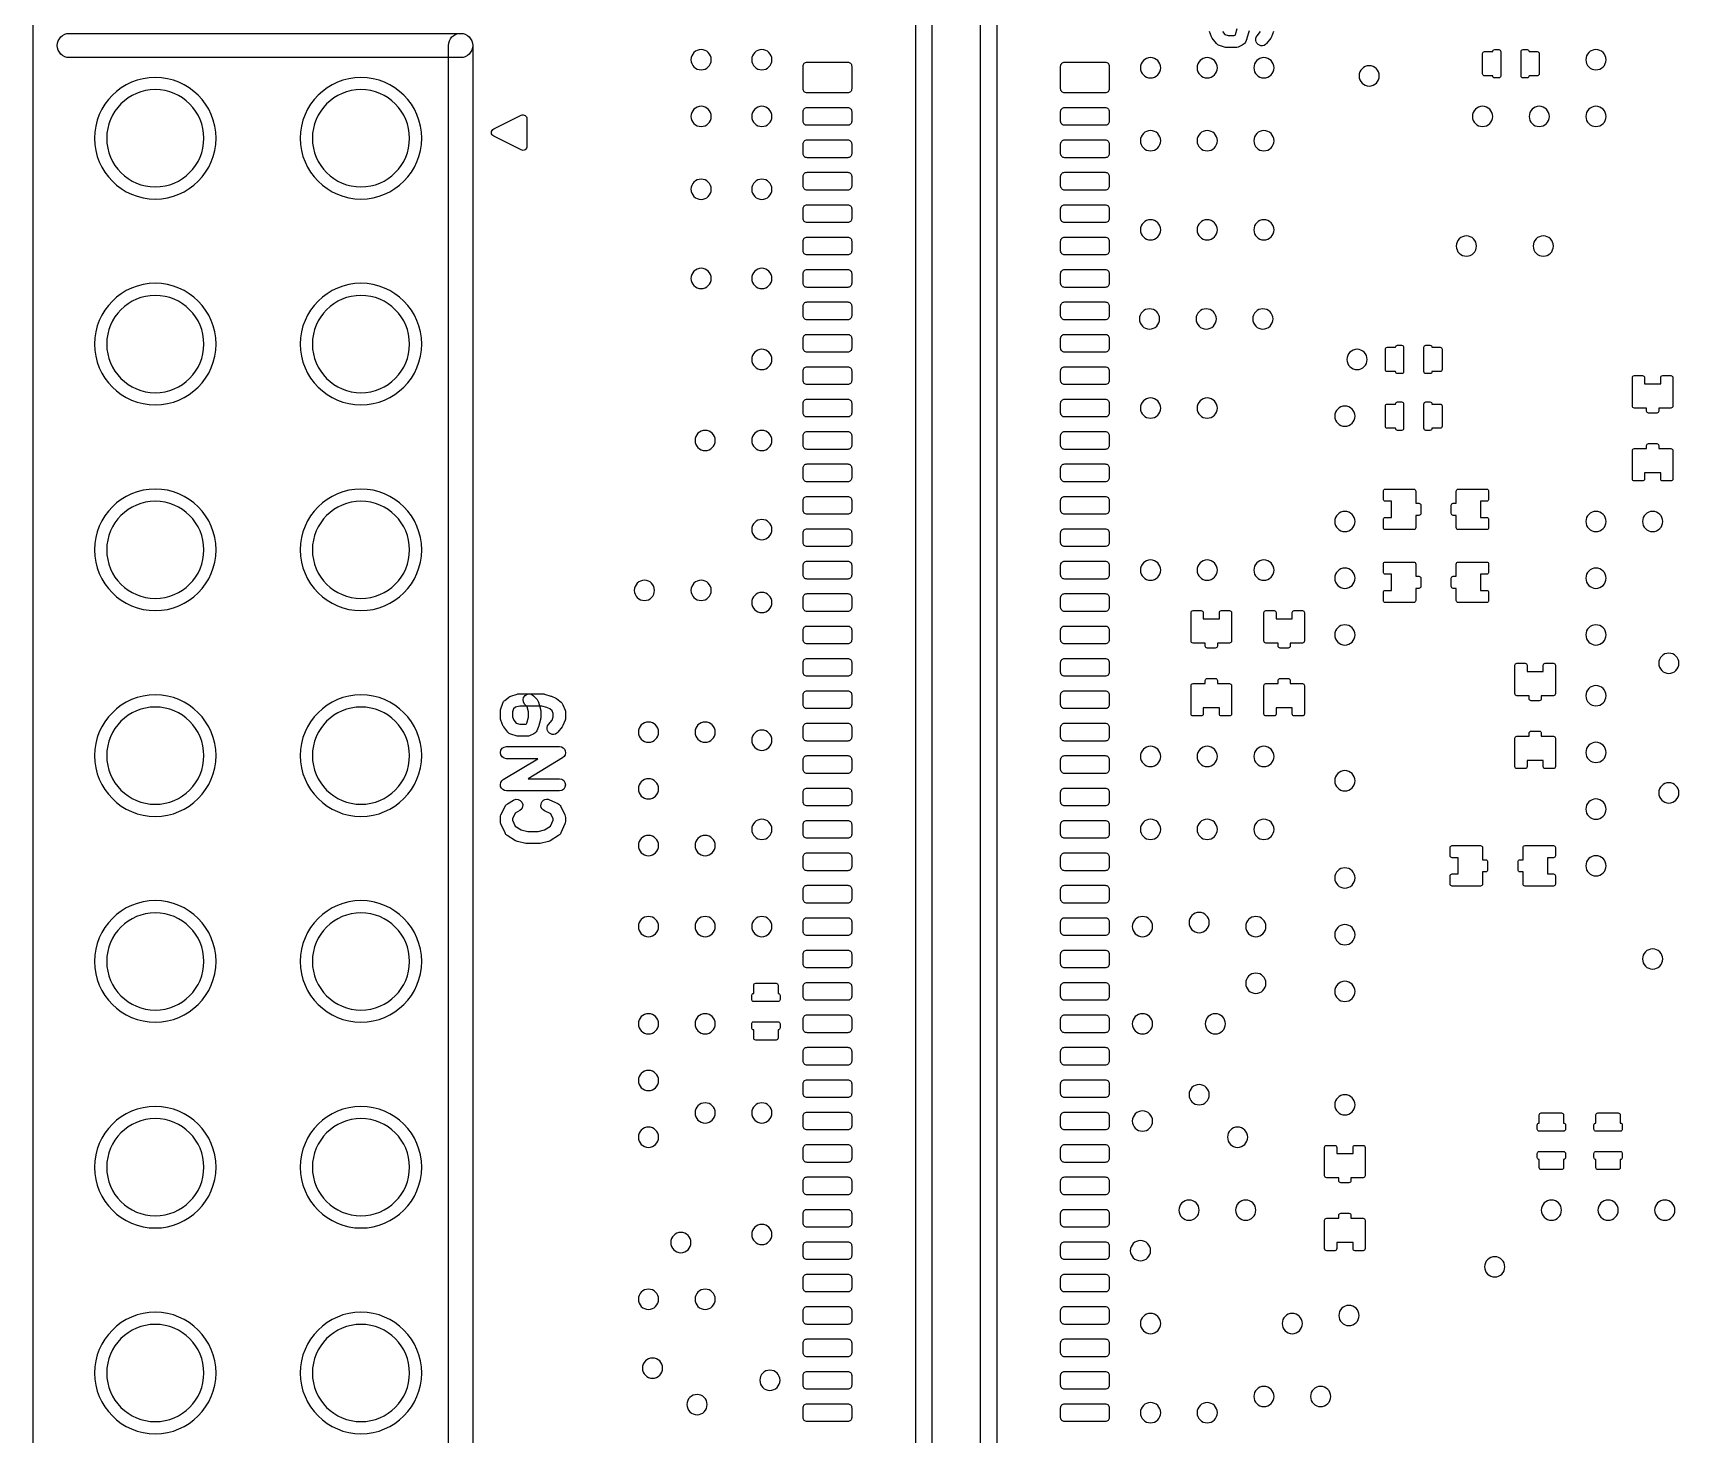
# Model space of a CAD drawing. Extents: x 0 to 45, y 0 to 50.
# Drawn here: x 0 to 20.38, y 14.03 to 31.33 of the extents above; entities that cross this region are included whole.
import ezdxf

# ---------------------------------------------------------------- set-up
doc = ezdxf.new("R2010")
doc.units = 0
for name, color, linetype in [('HOLE_1_6', 7, 'CONTINUOUS'), ('NC_Resist-A', 221, 'CONTINUOUS'), ('NC_Symbol-A', 140, 'CONTINUOUS'), ('OUTLINE', 7, 'CONTINUOUS')]:
    doc.layers.add(name, color=color, linetype=linetype)

msp = doc.modelspace()

# ---------------------------------------------------------------- linework, layer by layer
at = {"layer": 'HOLE_1_6'}
for points in [[(8.375, 31, 1), (8.125, 31, 1), (8.375, 31)], [(9.125, 31, 1), (8.875, 31, 1), (9.125, 31)], [(13.925, 30.9, 1), (13.675, 30.9, 1), (13.925, 30.9)], [(14.625, 30.9, 1), (14.375, 30.9, 1), (14.625, 30.9)], [(15.325, 30.9, 1), (15.075, 30.9, 1), (15.325, 30.9)], [(19.425, 31, 1), (19.175, 31, 1), (19.425, 31)], [(16.625, 30.8, 1), (16.375, 30.8, 1), (16.625, 30.8)], [(2.11, 30.03, 1), (0.91, 30.03, 1), (2.11, 30.03)], [(4.65, 30.03, 1), (3.45, 30.03, 1), (4.65, 30.03)], [(8.375, 30.3, 1), (8.125, 30.3, 1), (8.375, 30.3)], [(9.125, 30.3, 1), (8.875, 30.3, 1), (9.125, 30.3)], [(18.025, 30.3, 1), (17.775, 30.3, 1), (18.025, 30.3)], [(18.725, 30.3, 1), (18.475, 30.3, 1), (18.725, 30.3)], [(19.425, 30.3, 1), (19.175, 30.3, 1), (19.425, 30.3)], [(13.925, 30, 1), (13.675, 30, 1), (13.925, 30)], [(14.625, 30, 1), (14.375, 30, 1), (14.625, 30)], [(15.325, 30, 1), (15.075, 30, 1), (15.325, 30)], [(8.375, 29.4, 1), (8.125, 29.4, 1), (8.375, 29.4)], [(9.125, 29.4, 1), (8.875, 29.4, 1), (9.125, 29.4)], [(13.925, 28.9, 1), (13.675, 28.9, 1), (13.925, 28.9)], [(14.625, 28.9, 1), (14.375, 28.9, 1), (14.625, 28.9)], [(15.325, 28.9, 1), (15.075, 28.9, 1), (15.325, 28.9)], [(17.825, 28.7, 1), (17.575, 28.7, 1), (17.825, 28.7)], [(18.775, 28.7, 1), (18.525, 28.7, 1), (18.775, 28.7)], [(8.375, 28.3, 1), (8.125, 28.3, 1), (8.375, 28.3)], [(9.125, 28.3, 1), (8.875, 28.3, 1), (9.125, 28.3)], [(2.11, 27.49, 1), (0.91, 27.49, 1), (2.11, 27.49)], [(4.65, 27.49, 1), (3.45, 27.49, 1), (4.65, 27.49)], [(13.9125, 27.8, 1), (13.6625, 27.8, 1), (13.9125, 27.8)], [(14.6125, 27.8, 1), (14.3625, 27.8, 1), (14.6125, 27.8)], [(15.3125, 27.8, 1), (15.0625, 27.8, 1), (15.3125, 27.8)], [(9.125, 27.3, 1), (8.875, 27.3, 1), (9.125, 27.3)], [(16.475, 27.3, 1), (16.225, 27.3, 1), (16.475, 27.3)], [(13.925, 26.7, 1), (13.675, 26.7, 1), (13.925, 26.7)], [(14.625, 26.7, 1), (14.375, 26.7, 1), (14.625, 26.7)], [(16.325, 26.6, 1), (16.075, 26.6, 1), (16.325, 26.6)], [(8.425, 26.3, 1), (8.175, 26.3, 1), (8.425, 26.3)], [(9.125, 26.3, 1), (8.875, 26.3, 1), (9.125, 26.3)], [(2.11, 24.95, 1), (0.91, 24.95, 1), (2.11, 24.95)], [(4.65, 24.95, 1), (3.45, 24.95, 1), (4.65, 24.95)], [(9.125, 25.2, 1), (8.875, 25.2, 1), (9.125, 25.2)], [(16.325, 25.3, 1), (16.075, 25.3, 1), (16.325, 25.3)], [(19.425, 25.3, 1), (19.175, 25.3, 1), (19.425, 25.3)], [(20.125, 25.3, 1), (19.875, 25.3, 1), (20.125, 25.3)], [(13.925, 24.7, 1), (13.675, 24.7, 1), (13.925, 24.7)], [(14.625, 24.7, 1), (14.375, 24.7, 1), (14.625, 24.7)], [(15.325, 24.7, 1), (15.075, 24.7, 1), (15.325, 24.7)], [(16.325, 24.6, 1), (16.075, 24.6, 1), (16.325, 24.6)], [(19.425, 24.6, 1), (19.175, 24.6, 1), (19.425, 24.6)], [(7.675, 24.45, 1), (7.425, 24.45, 1), (7.675, 24.45)], [(8.375, 24.45, 1), (8.125, 24.45, 1), (8.375, 24.45)], [(9.125, 24.3, 1), (8.875, 24.3, 1), (9.125, 24.3)], [(16.325, 23.9, 1), (16.075, 23.9, 1), (16.325, 23.9)], [(19.425, 23.9, 1), (19.175, 23.9, 1), (19.425, 23.9)], [(20.325, 23.55, 1), (20.075, 23.55, 1), (20.325, 23.55)], [(19.425, 23.15, 1), (19.175, 23.15, 1), (19.425, 23.15)], [(2.11, 22.41, 1), (0.91, 22.41, 1), (2.11, 22.41)], [(4.65, 22.41, 1), (3.45, 22.41, 1), (4.65, 22.41)], [(7.725, 22.7, 1), (7.475, 22.7, 1), (7.725, 22.7)], [(8.425, 22.7, 1), (8.175, 22.7, 1), (8.425, 22.7)], [(9.125, 22.6, 1), (8.875, 22.6, 1), (9.125, 22.6)], [(13.925, 22.4, 1), (13.675, 22.4, 1), (13.925, 22.4)], [(14.625, 22.4, 1), (14.375, 22.4, 1), (14.625, 22.4)], [(15.325, 22.4, 1), (15.075, 22.4, 1), (15.325, 22.4)], [(19.425, 22.45, 1), (19.175, 22.45, 1), (19.425, 22.45)], [(16.325, 22.1, 1), (16.075, 22.1, 1), (16.325, 22.1)], [(7.725, 22, 1), (7.475, 22, 1), (7.725, 22)], [(20.325, 21.95, 1), (20.075, 21.95, 1), (20.325, 21.95)], [(19.425, 21.75, 1), (19.175, 21.75, 1), (19.425, 21.75)], [(9.125, 21.5, 1), (8.875, 21.5, 1), (9.125, 21.5)], [(13.925, 21.5, 1), (13.675, 21.5, 1), (13.925, 21.5)], [(14.625, 21.5, 1), (14.375, 21.5, 1), (14.625, 21.5)], [(15.325, 21.5, 1), (15.075, 21.5, 1), (15.325, 21.5)], [(7.725, 21.3, 1), (7.475, 21.3, 1), (7.725, 21.3)], [(8.425, 21.3, 1), (8.175, 21.3, 1), (8.425, 21.3)], [(16.325, 20.9, 1), (16.075, 20.9, 1), (16.325, 20.9)], [(19.425, 21.05, 1), (19.175, 21.05, 1), (19.425, 21.05)], [(2.11, 19.87, 1), (0.91, 19.87, 1), (2.11, 19.87)], [(4.65, 19.87, 1), (3.45, 19.87, 1), (4.65, 19.87)], [(7.725, 20.3, 1), (7.475, 20.3, 1), (7.725, 20.3)], [(8.425, 20.3, 1), (8.175, 20.3, 1), (8.425, 20.3)], [(9.125, 20.3, 1), (8.875, 20.3, 1), (9.125, 20.3)], [(13.825, 20.3, 1), (13.575, 20.3, 1), (13.825, 20.3)], [(14.525, 20.35, 1), (14.275, 20.35, 1), (14.525, 20.35)], [(15.225, 20.3, 1), (14.975, 20.3, 1), (15.225, 20.3)], [(16.325, 20.2, 1), (16.075, 20.2, 1), (16.325, 20.2)], [(20.125, 19.9, 1), (19.875, 19.9, 1), (20.125, 19.9)], [(15.225, 19.6, 1), (14.975, 19.6, 1), (15.225, 19.6)], [(16.325, 19.5, 1), (16.075, 19.5, 1), (16.325, 19.5)], [(7.725, 19.1, 1), (7.475, 19.1, 1), (7.725, 19.1)], [(8.425, 19.1, 1), (8.175, 19.1, 1), (8.425, 19.1)], [(13.825, 19.1, 1), (13.575, 19.1, 1), (13.825, 19.1)], [(14.725, 19.1, 1), (14.475, 19.1, 1), (14.725, 19.1)], [(7.725, 18.4, 1), (7.475, 18.4, 1), (7.725, 18.4)], [(14.525, 18.225, 1), (14.275, 18.225, 1), (14.525, 18.225)], [(16.325, 18.1, 1), (16.075, 18.1, 1), (16.325, 18.1)], [(8.425, 18, 1), (8.175, 18, 1), (8.425, 18)], [(9.125, 18, 1), (8.875, 18, 1), (9.125, 18)], [(13.825, 17.9, 1), (13.575, 17.9, 1), (13.825, 17.9)], [(2.11, 17.33, 1), (0.91, 17.33, 1), (2.11, 17.33)], [(4.65, 17.33, 1), (3.45, 17.33, 1), (4.65, 17.33)], [(7.725, 17.7, 1), (7.475, 17.7, 1), (7.725, 17.7)], [(15, 17.7, 1), (14.75, 17.7, 1), (15, 17.7)], [(14.4, 16.8, 1), (14.15, 16.8, 1), (14.4, 16.8)], [(15.1, 16.8, 1), (14.85, 16.8, 1), (15.1, 16.8)], [(18.875, 16.8, 1), (18.625, 16.8, 1), (18.875, 16.8)], [(19.575, 16.8, 1), (19.325, 16.8, 1), (19.575, 16.8)], [(20.275, 16.8, 1), (20.025, 16.8, 1), (20.275, 16.8)], [(8.125, 16.4, 1), (7.875, 16.4, 1), (8.125, 16.4)], [(9.125, 16.5, 1), (8.875, 16.5, 1), (9.125, 16.5)], [(13.8, 16.3, 1), (13.55, 16.3, 1), (13.8, 16.3)], [(18.175, 16.1, 1), (17.925, 16.1, 1), (18.175, 16.1)], [(7.725, 15.7, 1), (7.475, 15.7, 1), (7.725, 15.7)], [(8.425, 15.7, 1), (8.175, 15.7, 1), (8.425, 15.7)], [(13.925, 15.4, 1), (13.675, 15.4, 1), (13.925, 15.4)], [(15.675, 15.4, 1), (15.425, 15.4, 1), (15.675, 15.4)], [(16.375, 15.5, 1), (16.125, 15.5, 1), (16.375, 15.5)], [(2.11, 14.79, 1), (0.91, 14.79, 1), (2.11, 14.79)], [(4.65, 14.79, 1), (3.45, 14.79, 1), (4.65, 14.79)], [(7.775, 14.85, 1), (7.525, 14.85, 1), (7.775, 14.85)], [(9.225, 14.7, 1), (8.975, 14.7, 1), (9.225, 14.7)], [(8.325, 14.4, 1), (8.075, 14.4, 1), (8.325, 14.4)], [(15.325, 14.5, 1), (15.075, 14.5, 1), (15.325, 14.5)], [(16.025, 14.5, 1), (15.775, 14.5, 1), (16.025, 14.5)], [(13.925, 14.3, 1), (13.675, 14.3, 1), (13.925, 14.3)], [(14.625, 14.3, 1), (14.375, 14.3, 1), (14.625, 14.3)]]:
    msp.add_lwpolyline(points, format="xyb", close=True, dxfattribs=at)
at = {"layer": 'NC_Resist-A'}
for points in [[(18.125, 30.8, -0.414214), (18.1, 30.775), (18.05, 30.775, -0.414214), (18.025, 30.8), (18.025, 30.8), (17.925, 30.8, -0.414214), (17.9, 30.825), (17.9, 31.075, -0.414214), (17.925, 31.1), (18.025, 31.1), (18.025, 31.1, -0.414214), (18.05, 31.125), (18.1, 31.125, -0.414214), (18.125, 31.1)], [(18.375, 31.1, -0.414214), (18.4, 31.125), (18.45, 31.125, -0.414214), (18.475, 31.1), (18.475, 31.1), (18.575, 31.1, -0.414214), (18.6, 31.075), (18.6, 30.825, -0.414214), (18.575, 30.8), (18.475, 30.8), (18.475, 30.8, -0.414214), (18.45, 30.775), (18.4, 30.775, -0.414214), (18.375, 30.8)], [(2.26, 30.03, 1), (0.76, 30.03, 1), (2.26, 30.03)], [(4.8, 30.03, 1), (3.3, 30.03, 1), (4.8, 30.03)], [(10.06, 30.97, -0.414214), (10.11, 30.92), (10.11, 30.64, -0.414214), (10.06, 30.59), (9.56, 30.59, -0.414214), (9.51, 30.64), (9.51, 30.92, -0.414214), (9.56, 30.97)], [(12.74, 30.59, -0.414214), (12.69, 30.64), (12.69, 30.92, -0.414214), (12.74, 30.97), (13.24, 30.97, -0.414214), (13.29, 30.92), (13.29, 30.64, -0.414214), (13.24, 30.59)], [(10.06, 30.41, -0.414214), (10.11, 30.36), (10.11, 30.24, -0.414214), (10.06, 30.19), (9.56, 30.19, -0.414214), (9.51, 30.24), (9.51, 30.36, -0.414214), (9.56, 30.41)], [(12.74, 30.19, -0.414214), (12.69, 30.24), (12.69, 30.36, -0.414214), (12.74, 30.41), (13.24, 30.41, -0.414214), (13.29, 30.36), (13.29, 30.24, -0.414214), (13.24, 30.19)], [(10.06, 30.01, -0.414214), (10.11, 29.96), (10.11, 29.84, -0.414214), (10.06, 29.79), (9.56, 29.79, -0.414214), (9.51, 29.84), (9.51, 29.96, -0.414214), (9.56, 30.01)], [(12.74, 29.79, -0.414214), (12.69, 29.84), (12.69, 29.96, -0.414214), (12.74, 30.01), (13.24, 30.01, -0.414214), (13.29, 29.96), (13.29, 29.84, -0.414214), (13.24, 29.79)], [(10.06, 29.61, -0.414214), (10.11, 29.56), (10.11, 29.44, -0.414214), (10.06, 29.39), (9.56, 29.39, -0.414214), (9.51, 29.44), (9.51, 29.56, -0.414214), (9.56, 29.61)], [(12.74, 29.39, -0.414214), (12.69, 29.44), (12.69, 29.56, -0.414214), (12.74, 29.61), (13.24, 29.61, -0.414214), (13.29, 29.56), (13.29, 29.44, -0.414214), (13.24, 29.39)], [(10.06, 29.21, -0.414214), (10.11, 29.16), (10.11, 29.04, -0.414214), (10.06, 28.99), (9.56, 28.99, -0.414214), (9.51, 29.04), (9.51, 29.16, -0.414214), (9.56, 29.21)], [(12.74, 28.99, -0.414214), (12.69, 29.04), (12.69, 29.16, -0.414214), (12.74, 29.21), (13.24, 29.21, -0.414214), (13.29, 29.16), (13.29, 29.04, -0.414214), (13.24, 28.99)], [(10.06, 28.81, -0.414214), (10.11, 28.76), (10.11, 28.64, -0.414214), (10.06, 28.59), (9.56, 28.59, -0.414214), (9.51, 28.64), (9.51, 28.76, -0.414214), (9.56, 28.81)], [(12.74, 28.59, -0.414214), (12.69, 28.64), (12.69, 28.76, -0.414214), (12.74, 28.81), (13.24, 28.81, -0.414214), (13.29, 28.76), (13.29, 28.64, -0.414214), (13.24, 28.59)], [(10.06, 28.41, -0.414214), (10.11, 28.36), (10.11, 28.24, -0.414214), (10.06, 28.19), (9.56, 28.19, -0.414214), (9.51, 28.24), (9.51, 28.36, -0.414214), (9.56, 28.41)], [(12.74, 28.19, -0.414214), (12.69, 28.24), (12.69, 28.36, -0.414214), (12.74, 28.41), (13.24, 28.41, -0.414214), (13.29, 28.36), (13.29, 28.24, -0.414214), (13.24, 28.19)], [(2.26, 27.49, 1), (0.76, 27.49, 1), (2.26, 27.49)], [(4.8, 27.49, 1), (3.3, 27.49, 1), (4.8, 27.49)], [(10.06, 28.01, -0.414214), (10.11, 27.96), (10.11, 27.84, -0.414214), (10.06, 27.79), (9.56, 27.79, -0.414214), (9.51, 27.84), (9.51, 27.96, -0.414214), (9.56, 28.01)], [(12.74, 27.79, -0.414214), (12.69, 27.84), (12.69, 27.96, -0.414214), (12.74, 28.01), (13.24, 28.01, -0.414214), (13.29, 27.96), (13.29, 27.84, -0.414214), (13.24, 27.79)], [(10.06, 27.61, -0.414214), (10.11, 27.56), (10.11, 27.44, -0.414214), (10.06, 27.39), (9.56, 27.39, -0.414214), (9.51, 27.44), (9.51, 27.56, -0.414214), (9.56, 27.61)], [(12.74, 27.39, -0.414214), (12.69, 27.44), (12.69, 27.56, -0.414214), (12.74, 27.61), (13.24, 27.61, -0.414214), (13.29, 27.56), (13.29, 27.44, -0.414214), (13.24, 27.39)], [(16.925, 27.15, -0.414214), (16.9, 27.125), (16.85, 27.125, -0.414214), (16.825, 27.15), (16.825, 27.15), (16.725, 27.15, -0.414214), (16.7, 27.175), (16.7, 27.425, -0.414214), (16.725, 27.45), (16.825, 27.45), (16.825, 27.45, -0.414214), (16.85, 27.475), (16.9, 27.475, -0.414214), (16.925, 27.45)], [(17.175, 27.45, -0.414214), (17.2, 27.475), (17.25, 27.475, -0.414214), (17.275, 27.45), (17.275, 27.45), (17.375, 27.45, -0.414214), (17.4, 27.425), (17.4, 27.175, -0.414214), (17.375, 27.15), (17.275, 27.15), (17.275, 27.15, -0.414214), (17.25, 27.125), (17.2, 27.125, -0.414214), (17.175, 27.15)], [(10.06, 27.21, -0.414214), (10.11, 27.16), (10.11, 27.04, -0.414214), (10.06, 26.99), (9.56, 26.99, -0.414214), (9.51, 27.04), (9.51, 27.16, -0.414214), (9.56, 27.21)], [(12.74, 26.99, -0.414214), (12.69, 27.04), (12.69, 27.16, -0.414214), (12.74, 27.21), (13.24, 27.21, -0.414214), (13.29, 27.16), (13.29, 27.04, -0.414214), (13.24, 26.99)], [(19.875, 27.1, -0.414214), (19.9, 27.075), (19.9, 27), (20.1, 27), (20.1, 27.075, -0.414214), (20.125, 27.1), (20.225, 27.1, -0.414214), (20.25, 27.075), (20.25, 26.725, -0.414214), (20.225, 26.7), (20.075, 26.7), (20.075, 26.6625, -0.414214), (20.05, 26.6375), (19.95, 26.6375, -0.414214), (19.925, 26.6625), (19.925, 26.7), (19.775, 26.7, -0.414214), (19.75, 26.725), (19.75, 27.075, -0.414214), (19.775, 27.1)], [(10.06, 26.81, -0.414214), (10.11, 26.76), (10.11, 26.64, -0.414214), (10.06, 26.59), (9.56, 26.59, -0.414214), (9.51, 26.64), (9.51, 26.76, -0.414214), (9.56, 26.81)], [(12.74, 26.59, -0.414214), (12.69, 26.64), (12.69, 26.76, -0.414214), (12.74, 26.81), (13.24, 26.81, -0.414214), (13.29, 26.76), (13.29, 26.64, -0.414214), (13.24, 26.59)], [(16.925, 26.45, -0.414214), (16.9, 26.425), (16.85, 26.425, -0.414214), (16.825, 26.45), (16.825, 26.45), (16.725, 26.45, -0.414214), (16.7, 26.475), (16.7, 26.725, -0.414214), (16.725, 26.75), (16.825, 26.75), (16.825, 26.75, -0.414214), (16.85, 26.775), (16.9, 26.775, -0.414214), (16.925, 26.75)], [(17.175, 26.75, -0.414214), (17.2, 26.775), (17.25, 26.775, -0.414214), (17.275, 26.75), (17.275, 26.75), (17.375, 26.75, -0.414214), (17.4, 26.725), (17.4, 26.475, -0.414214), (17.375, 26.45), (17.275, 26.45), (17.275, 26.45, -0.414214), (17.25, 26.425), (17.2, 26.425, -0.414214), (17.175, 26.45)], [(10.06, 26.41, -0.414214), (10.11, 26.36), (10.11, 26.24, -0.414214), (10.06, 26.19), (9.56, 26.19, -0.414214), (9.51, 26.24), (9.51, 26.36, -0.414214), (9.56, 26.41)], [(12.74, 26.19, -0.414214), (12.69, 26.24), (12.69, 26.36, -0.414214), (12.74, 26.41), (13.24, 26.41, -0.414214), (13.29, 26.36), (13.29, 26.24, -0.414214), (13.24, 26.19)], [(20.125, 25.8, -0.414214), (20.1, 25.825), (20.1, 25.9), (19.9, 25.9), (19.9, 25.825, -0.414214), (19.875, 25.8), (19.775, 25.8, -0.414214), (19.75, 25.825), (19.75, 26.175, -0.414214), (19.775, 26.2), (19.925, 26.2), (19.925, 26.2375, -0.414214), (19.95, 26.2625), (20.05, 26.2625, -0.414214), (20.075, 26.2375), (20.075, 26.2), (20.225, 26.2, -0.414214), (20.25, 26.175), (20.25, 25.825, -0.414214), (20.225, 25.8)], [(10.06, 26.01, -0.414214), (10.11, 25.96), (10.11, 25.84, -0.414214), (10.06, 25.79), (9.56, 25.79, -0.414214), (9.51, 25.84), (9.51, 25.96, -0.414214), (9.56, 26.01)], [(12.74, 25.79, -0.414214), (12.69, 25.84), (12.69, 25.96, -0.414214), (12.74, 26.01), (13.24, 26.01, -0.414214), (13.29, 25.96), (13.29, 25.84, -0.414214), (13.24, 25.79)], [(2.26, 24.95, 1), (0.76, 24.95, 1), (2.26, 24.95)], [(4.8, 24.95, 1), (3.3, 24.95, 1), (4.8, 24.95)], [(16.675, 25.325, -0.414214), (16.7, 25.35), (16.775, 25.35), (16.775, 25.55), (16.7, 25.55, -0.414214), (16.675, 25.575), (16.675, 25.675, -0.414214), (16.7, 25.7), (17.05, 25.7, -0.414214), (17.075, 25.675), (17.075, 25.525), (17.1125, 25.525, -0.414214), (17.1375, 25.5), (17.1375, 25.4, -0.414214), (17.1125, 25.375), (17.075, 25.375), (17.075, 25.225, -0.414214), (17.05, 25.2), (16.7, 25.2, -0.414214), (16.675, 25.225)], [(17.975, 25.575, -0.414214), (17.95, 25.55), (17.875, 25.55), (17.875, 25.35), (17.95, 25.35, -0.414214), (17.975, 25.325), (17.975, 25.225, -0.414214), (17.95, 25.2), (17.6, 25.2, -0.414214), (17.575, 25.225), (17.575, 25.375), (17.5375, 25.375, -0.414214), (17.5125, 25.4), (17.5125, 25.5, -0.414214), (17.5375, 25.525), (17.575, 25.525), (17.575, 25.675, -0.414214), (17.6, 25.7), (17.95, 25.7, -0.414214), (17.975, 25.675)], [(10.06, 25.61, -0.414214), (10.11, 25.56), (10.11, 25.44, -0.414214), (10.06, 25.39), (9.56, 25.39, -0.414214), (9.51, 25.44), (9.51, 25.56, -0.414214), (9.56, 25.61)], [(12.74, 25.39, -0.414214), (12.69, 25.44), (12.69, 25.56, -0.414214), (12.74, 25.61), (13.24, 25.61, -0.414214), (13.29, 25.56), (13.29, 25.44, -0.414214), (13.24, 25.39)], [(10.06, 25.21, -0.414214), (10.11, 25.16), (10.11, 25.04, -0.414214), (10.06, 24.99), (9.56, 24.99, -0.414214), (9.51, 25.04), (9.51, 25.16, -0.414214), (9.56, 25.21)], [(12.74, 24.99, -0.414214), (12.69, 25.04), (12.69, 25.16, -0.414214), (12.74, 25.21), (13.24, 25.21, -0.414214), (13.29, 25.16), (13.29, 25.04, -0.414214), (13.24, 24.99)], [(10.06, 24.81, -0.414214), (10.11, 24.76), (10.11, 24.64, -0.414214), (10.06, 24.59), (9.56, 24.59, -0.414214), (9.51, 24.64), (9.51, 24.76, -0.414214), (9.56, 24.81)], [(12.74, 24.59, -0.414214), (12.69, 24.64), (12.69, 24.76, -0.414214), (12.74, 24.81), (13.24, 24.81, -0.414214), (13.29, 24.76), (13.29, 24.64, -0.414214), (13.24, 24.59)], [(16.675, 24.425, -0.414214), (16.7, 24.45), (16.775, 24.45), (16.775, 24.65), (16.7, 24.65, -0.414214), (16.675, 24.675), (16.675, 24.775, -0.414214), (16.7, 24.8), (17.05, 24.8, -0.414214), (17.075, 24.775), (17.075, 24.625), (17.1125, 24.625, -0.414214), (17.1375, 24.6), (17.1375, 24.5, -0.414214), (17.1125, 24.475), (17.075, 24.475), (17.075, 24.325, -0.414214), (17.05, 24.3), (16.7, 24.3, -0.414214), (16.675, 24.325)], [(17.975, 24.675, -0.414214), (17.95, 24.65), (17.875, 24.65), (17.875, 24.45), (17.95, 24.45, -0.414214), (17.975, 24.425), (17.975, 24.325, -0.414214), (17.95, 24.3), (17.6, 24.3, -0.414214), (17.575, 24.325), (17.575, 24.475), (17.5375, 24.475, -0.414214), (17.5125, 24.5), (17.5125, 24.6, -0.414214), (17.5375, 24.625), (17.575, 24.625), (17.575, 24.775, -0.414214), (17.6, 24.8), (17.95, 24.8, -0.414214), (17.975, 24.775)], [(10.06, 24.41, -0.414214), (10.11, 24.36), (10.11, 24.24, -0.414214), (10.06, 24.19), (9.56, 24.19, -0.414214), (9.51, 24.24), (9.51, 24.36, -0.414214), (9.56, 24.41)], [(12.74, 24.19, -0.414214), (12.69, 24.24), (12.69, 24.36, -0.414214), (12.74, 24.41), (13.24, 24.41, -0.414214), (13.29, 24.36), (13.29, 24.24, -0.414214), (13.24, 24.19)], [(14.425, 24.2, -0.414214), (14.45, 24.175), (14.45, 24.1), (14.65, 24.1), (14.65, 24.175, -0.414214), (14.675, 24.2), (14.775, 24.2, -0.414214), (14.8, 24.175), (14.8, 23.825, -0.414214), (14.775, 23.8), (14.625, 23.8), (14.625, 23.7625, -0.414214), (14.6, 23.7375), (14.5, 23.7375, -0.414214), (14.475, 23.7625), (14.475, 23.8), (14.325, 23.8, -0.414214), (14.3, 23.825), (14.3, 24.175, -0.414214), (14.325, 24.2)], [(15.325, 24.2, -0.414214), (15.35, 24.175), (15.35, 24.1), (15.55, 24.1), (15.55, 24.175, -0.414214), (15.575, 24.2), (15.675, 24.2, -0.414214), (15.7, 24.175), (15.7, 23.825, -0.414214), (15.675, 23.8), (15.525, 23.8), (15.525, 23.7625, -0.414214), (15.5, 23.7375), (15.4, 23.7375, -0.414214), (15.375, 23.7625), (15.375, 23.8), (15.225, 23.8, -0.414214), (15.2, 23.825), (15.2, 24.175, -0.414214), (15.225, 24.2)], [(10.06, 24.01, -0.414214), (10.11, 23.96), (10.11, 23.84, -0.414214), (10.06, 23.79), (9.56, 23.79, -0.414214), (9.51, 23.84), (9.51, 23.96, -0.414214), (9.56, 24.01)], [(12.74, 23.79, -0.414214), (12.69, 23.84), (12.69, 23.96, -0.414214), (12.74, 24.01), (13.24, 24.01, -0.414214), (13.29, 23.96), (13.29, 23.84, -0.414214), (13.24, 23.79)], [(10.06, 23.61, -0.414214), (10.11, 23.56), (10.11, 23.44, -0.414214), (10.06, 23.39), (9.56, 23.39, -0.414214), (9.51, 23.44), (9.51, 23.56, -0.414214), (9.56, 23.61)], [(12.74, 23.39, -0.414214), (12.69, 23.44), (12.69, 23.56, -0.414214), (12.74, 23.61), (13.24, 23.61, -0.414214), (13.29, 23.56), (13.29, 23.44, -0.414214), (13.24, 23.39)], [(18.425, 23.55, -0.414214), (18.45, 23.525), (18.45, 23.45), (18.65, 23.45), (18.65, 23.525, -0.414214), (18.675, 23.55), (18.775, 23.55, -0.414214), (18.8, 23.525), (18.8, 23.175, -0.414214), (18.775, 23.15), (18.625, 23.15), (18.625, 23.1125, -0.414214), (18.6, 23.0875), (18.5, 23.0875, -0.414214), (18.475, 23.1125), (18.475, 23.15), (18.325, 23.15, -0.414214), (18.3, 23.175), (18.3, 23.525, -0.414214), (18.325, 23.55)], [(14.675, 22.9, -0.414214), (14.65, 22.925), (14.65, 23), (14.45, 23), (14.45, 22.925, -0.414214), (14.425, 22.9), (14.325, 22.9, -0.414214), (14.3, 22.925), (14.3, 23.275, -0.414214), (14.325, 23.3), (14.475, 23.3), (14.475, 23.3375, -0.414214), (14.5, 23.3625), (14.6, 23.3625, -0.414214), (14.625, 23.3375), (14.625, 23.3), (14.775, 23.3, -0.414214), (14.8, 23.275), (14.8, 22.925, -0.414214), (14.775, 22.9)], [(15.575, 22.9, -0.414214), (15.55, 22.925), (15.55, 23), (15.35, 23), (15.35, 22.925, -0.414214), (15.325, 22.9), (15.225, 22.9, -0.414214), (15.2, 22.925), (15.2, 23.275, -0.414214), (15.225, 23.3), (15.375, 23.3), (15.375, 23.3375, -0.414214), (15.4, 23.3625), (15.5, 23.3625, -0.414214), (15.525, 23.3375), (15.525, 23.3), (15.675, 23.3, -0.414214), (15.7, 23.275), (15.7, 22.925, -0.414214), (15.675, 22.9)], [(2.26, 22.41, 1), (0.76, 22.41, 1), (2.26, 22.41)], [(4.8, 22.41, 1), (3.3, 22.41, 1), (4.8, 22.41)], [(10.06, 23.21, -0.414214), (10.11, 23.16), (10.11, 23.04, -0.414214), (10.06, 22.99), (9.56, 22.99, -0.414214), (9.51, 23.04), (9.51, 23.16, -0.414214), (9.56, 23.21)], [(12.74, 22.99, -0.414214), (12.69, 23.04), (12.69, 23.16, -0.414214), (12.74, 23.21), (13.24, 23.21, -0.414214), (13.29, 23.16), (13.29, 23.04, -0.414214), (13.24, 22.99)], [(10.06, 22.81, -0.414214), (10.11, 22.76), (10.11, 22.64, -0.414214), (10.06, 22.59), (9.56, 22.59, -0.414214), (9.51, 22.64), (9.51, 22.76, -0.414214), (9.56, 22.81)], [(12.74, 22.59, -0.414214), (12.69, 22.64), (12.69, 22.76, -0.414214), (12.74, 22.81), (13.24, 22.81, -0.414214), (13.29, 22.76), (13.29, 22.64, -0.414214), (13.24, 22.59)], [(18.675, 22.25, -0.414214), (18.65, 22.275), (18.65, 22.35), (18.45, 22.35), (18.45, 22.275, -0.414214), (18.425, 22.25), (18.325, 22.25, -0.414214), (18.3, 22.275), (18.3, 22.625, -0.414214), (18.325, 22.65), (18.475, 22.65), (18.475, 22.6875, -0.414214), (18.5, 22.7125), (18.6, 22.7125, -0.414214), (18.625, 22.6875), (18.625, 22.65), (18.775, 22.65, -0.414214), (18.8, 22.625), (18.8, 22.275, -0.414214), (18.775, 22.25)], [(10.06, 22.41, -0.414214), (10.11, 22.36), (10.11, 22.24, -0.414214), (10.06, 22.19), (9.56, 22.19, -0.414214), (9.51, 22.24), (9.51, 22.36, -0.414214), (9.56, 22.41)], [(12.74, 22.19, -0.414214), (12.69, 22.24), (12.69, 22.36, -0.414214), (12.74, 22.41), (13.24, 22.41, -0.414214), (13.29, 22.36), (13.29, 22.24, -0.414214), (13.24, 22.19)], [(10.06, 22.01, -0.414214), (10.11, 21.96), (10.11, 21.84, -0.414214), (10.06, 21.79), (9.56, 21.79, -0.414214), (9.51, 21.84), (9.51, 21.96, -0.414214), (9.56, 22.01)], [(12.74, 21.79, -0.414214), (12.69, 21.84), (12.69, 21.96, -0.414214), (12.74, 22.01), (13.24, 22.01, -0.414214), (13.29, 21.96), (13.29, 21.84, -0.414214), (13.24, 21.79)], [(10.06, 21.61, -0.414214), (10.11, 21.56), (10.11, 21.44, -0.414214), (10.06, 21.39), (9.56, 21.39, -0.414214), (9.51, 21.44), (9.51, 21.56, -0.414214), (9.56, 21.61)], [(12.74, 21.39, -0.414214), (12.69, 21.44), (12.69, 21.56, -0.414214), (12.74, 21.61), (13.24, 21.61, -0.414214), (13.29, 21.56), (13.29, 21.44, -0.414214), (13.24, 21.39)], [(10.06, 21.21, -0.414214), (10.11, 21.16), (10.11, 21.04, -0.414214), (10.06, 20.99), (9.56, 20.99, -0.414214), (9.51, 21.04), (9.51, 21.16, -0.414214), (9.56, 21.21)], [(12.74, 20.99, -0.414214), (12.69, 21.04), (12.69, 21.16, -0.414214), (12.74, 21.21), (13.24, 21.21, -0.414214), (13.29, 21.16), (13.29, 21.04, -0.414214), (13.24, 20.99)], [(17.5, 20.925, -0.414214), (17.525, 20.95), (17.6, 20.95), (17.6, 21.15), (17.525, 21.15, -0.414214), (17.5, 21.175), (17.5, 21.275, -0.414214), (17.525, 21.3), (17.875, 21.3, -0.414214), (17.9, 21.275), (17.9, 21.125), (17.9375, 21.125, -0.414214), (17.9625, 21.1), (17.9625, 21, -0.414214), (17.9375, 20.975), (17.9, 20.975), (17.9, 20.825, -0.414214), (17.875, 20.8), (17.525, 20.8, -0.414214), (17.5, 20.825)], [(18.8, 21.175, -0.414214), (18.775, 21.15), (18.7, 21.15), (18.7, 20.95), (18.775, 20.95, -0.414214), (18.8, 20.925), (18.8, 20.825, -0.414214), (18.775, 20.8), (18.425, 20.8, -0.414214), (18.4, 20.825), (18.4, 20.975), (18.3625, 20.975, -0.414214), (18.3375, 21), (18.3375, 21.1, -0.414214), (18.3625, 21.125), (18.4, 21.125), (18.4, 21.275, -0.414214), (18.425, 21.3), (18.775, 21.3, -0.414214), (18.8, 21.275)], [(10.06, 20.81, -0.414214), (10.11, 20.76), (10.11, 20.64, -0.414214), (10.06, 20.59), (9.56, 20.59, -0.414214), (9.51, 20.64), (9.51, 20.76, -0.414214), (9.56, 20.81)], [(12.74, 20.59, -0.414214), (12.69, 20.64), (12.69, 20.76, -0.414214), (12.74, 20.81), (13.24, 20.81, -0.414214), (13.29, 20.76), (13.29, 20.64, -0.414214), (13.24, 20.59)], [(2.26, 19.87, 1), (0.76, 19.87, 1), (2.26, 19.87)], [(4.8, 19.87, 1), (3.3, 19.87, 1), (4.8, 19.87)], [(10.06, 20.41, -0.414214), (10.11, 20.36), (10.11, 20.24, -0.414214), (10.06, 20.19), (9.56, 20.19, -0.414214), (9.51, 20.24), (9.51, 20.36, -0.414214), (9.56, 20.41)], [(12.74, 20.19, -0.414214), (12.69, 20.24), (12.69, 20.36, -0.414214), (12.74, 20.41), (13.24, 20.41, -0.414214), (13.29, 20.36), (13.29, 20.24, -0.414214), (13.24, 20.19)], [(10.06, 20.01, -0.414214), (10.11, 19.96), (10.11, 19.84, -0.414214), (10.06, 19.79), (9.56, 19.79, -0.414214), (9.51, 19.84), (9.51, 19.96, -0.414214), (9.56, 20.01)], [(12.74, 19.79, -0.414214), (12.69, 19.84), (12.69, 19.96, -0.414214), (12.74, 20.01), (13.24, 20.01, -0.414214), (13.29, 19.96), (13.29, 19.84, -0.414214), (13.24, 19.79)], [(8.9, 19.375, -0.414214), (8.875, 19.4), (8.875, 19.45, -0.414214), (8.9, 19.475), (8.9, 19.475), (8.9, 19.575, -0.414214), (8.925, 19.6), (9.175, 19.6, -0.414214), (9.2, 19.575), (9.2, 19.475), (9.2, 19.475, -0.414214), (9.225, 19.45), (9.225, 19.4, -0.414214), (9.2, 19.375)], [(10.06, 19.61, -0.414214), (10.11, 19.56), (10.11, 19.44, -0.414214), (10.06, 19.39), (9.56, 19.39, -0.414214), (9.51, 19.44), (9.51, 19.56, -0.414214), (9.56, 19.61)], [(12.74, 19.39, -0.414214), (12.69, 19.44), (12.69, 19.56, -0.414214), (12.74, 19.61), (13.24, 19.61, -0.414214), (13.29, 19.56), (13.29, 19.44, -0.414214), (13.24, 19.39)], [(10.06, 19.21, -0.414214), (10.11, 19.16), (10.11, 19.04, -0.414214), (10.06, 18.99), (9.56, 18.99, -0.414214), (9.51, 19.04), (9.51, 19.16, -0.414214), (9.56, 19.21)], [(12.74, 18.99, -0.414214), (12.69, 19.04), (12.69, 19.16, -0.414214), (12.74, 19.21), (13.24, 19.21, -0.414214), (13.29, 19.16), (13.29, 19.04, -0.414214), (13.24, 18.99)], [(9.2, 19.125, -0.414214), (9.225, 19.1), (9.225, 19.05, -0.414214), (9.2, 19.025), (9.2, 19.025), (9.2, 18.925, -0.414214), (9.175, 18.9), (8.925, 18.9, -0.414214), (8.9, 18.925), (8.9, 19.025), (8.9, 19.025, -0.414214), (8.875, 19.05), (8.875, 19.1, -0.414214), (8.9, 19.125)], [(10.06, 18.81, -0.414214), (10.11, 18.76), (10.11, 18.64, -0.414214), (10.06, 18.59), (9.56, 18.59, -0.414214), (9.51, 18.64), (9.51, 18.76, -0.414214), (9.56, 18.81)], [(12.74, 18.59, -0.414214), (12.69, 18.64), (12.69, 18.76, -0.414214), (12.74, 18.81), (13.24, 18.81, -0.414214), (13.29, 18.76), (13.29, 18.64, -0.414214), (13.24, 18.59)], [(10.06, 18.41, -0.414214), (10.11, 18.36), (10.11, 18.24, -0.414214), (10.06, 18.19), (9.56, 18.19, -0.414214), (9.51, 18.24), (9.51, 18.36, -0.414214), (9.56, 18.41)], [(12.74, 18.19, -0.414214), (12.69, 18.24), (12.69, 18.36, -0.414214), (12.74, 18.41), (13.24, 18.41, -0.414214), (13.29, 18.36), (13.29, 18.24, -0.414214), (13.24, 18.19)], [(2.26, 17.33, 1), (0.76, 17.33, 1), (2.26, 17.33)], [(4.8, 17.33, 1), (3.3, 17.33, 1), (4.8, 17.33)], [(10.06, 18.01, -0.414214), (10.11, 17.96), (10.11, 17.84, -0.414214), (10.06, 17.79), (9.56, 17.79, -0.414214), (9.51, 17.84), (9.51, 17.96, -0.414214), (9.56, 18.01)], [(12.74, 17.79, -0.414214), (12.69, 17.84), (12.69, 17.96, -0.414214), (12.74, 18.01), (13.24, 18.01, -0.414214), (13.29, 17.96), (13.29, 17.84, -0.414214), (13.24, 17.79)], [(18.6, 17.775, -0.414214), (18.575, 17.8), (18.575, 17.85, -0.414214), (18.6, 17.875), (18.6, 17.875), (18.6, 17.975, -0.414214), (18.625, 18), (18.875, 18, -0.414214), (18.9, 17.975), (18.9, 17.875), (18.9, 17.875, -0.414214), (18.925, 17.85), (18.925, 17.8, -0.414214), (18.9, 17.775)], [(19.3, 17.775, -0.414214), (19.275, 17.8), (19.275, 17.85, -0.414214), (19.3, 17.875), (19.3, 17.875), (19.3, 17.975, -0.414214), (19.325, 18), (19.575, 18, -0.414214), (19.6, 17.975), (19.6, 17.875), (19.6, 17.875, -0.414214), (19.625, 17.85), (19.625, 17.8, -0.414214), (19.6, 17.775)], [(10.06, 17.61, -0.414214), (10.11, 17.56), (10.11, 17.44, -0.414214), (10.06, 17.39), (9.56, 17.39, -0.414214), (9.51, 17.44), (9.51, 17.56, -0.414214), (9.56, 17.61)], [(12.74, 17.39, -0.414214), (12.69, 17.44), (12.69, 17.56, -0.414214), (12.74, 17.61), (13.24, 17.61, -0.414214), (13.29, 17.56), (13.29, 17.44, -0.414214), (13.24, 17.39)], [(16.075, 17.6, -0.414214), (16.1, 17.575), (16.1, 17.5), (16.3, 17.5), (16.3, 17.575, -0.414214), (16.325, 17.6), (16.425, 17.6, -0.414214), (16.45, 17.575), (16.45, 17.225, -0.414214), (16.425, 17.2), (16.275, 17.2), (16.275, 17.1625, -0.414214), (16.25, 17.1375), (16.15, 17.1375, -0.414214), (16.125, 17.1625), (16.125, 17.2), (15.975, 17.2, -0.414214), (15.95, 17.225), (15.95, 17.575, -0.414214), (15.975, 17.6)], [(18.9, 17.525, -0.414214), (18.925, 17.5), (18.925, 17.45, -0.414214), (18.9, 17.425), (18.9, 17.425), (18.9, 17.325, -0.414214), (18.875, 17.3), (18.625, 17.3, -0.414214), (18.6, 17.325), (18.6, 17.425), (18.6, 17.425, -0.414214), (18.575, 17.45), (18.575, 17.5, -0.414214), (18.6, 17.525)], [(19.6, 17.525, -0.414214), (19.625, 17.5), (19.625, 17.45, -0.414214), (19.6, 17.425), (19.6, 17.425), (19.6, 17.325, -0.414214), (19.575, 17.3), (19.325, 17.3, -0.414214), (19.3, 17.325), (19.3, 17.425), (19.3, 17.425, -0.414214), (19.275, 17.45), (19.275, 17.5, -0.414214), (19.3, 17.525)], [(10.06, 17.21, -0.414214), (10.11, 17.16), (10.11, 17.04, -0.414214), (10.06, 16.99), (9.56, 16.99, -0.414214), (9.51, 17.04), (9.51, 17.16, -0.414214), (9.56, 17.21)], [(12.74, 16.99, -0.414214), (12.69, 17.04), (12.69, 17.16, -0.414214), (12.74, 17.21), (13.24, 17.21, -0.414214), (13.29, 17.16), (13.29, 17.04, -0.414214), (13.24, 16.99)], [(10.06, 16.81, -0.414214), (10.11, 16.76), (10.11, 16.64, -0.414214), (10.06, 16.59), (9.56, 16.59, -0.414214), (9.51, 16.64), (9.51, 16.76, -0.414214), (9.56, 16.81)], [(12.74, 16.59, -0.414214), (12.69, 16.64), (12.69, 16.76, -0.414214), (12.74, 16.81), (13.24, 16.81, -0.414214), (13.29, 16.76), (13.29, 16.64, -0.414214), (13.24, 16.59)], [(16.325, 16.3, -0.414214), (16.3, 16.325), (16.3, 16.4), (16.1, 16.4), (16.1, 16.325, -0.414214), (16.075, 16.3), (15.975, 16.3, -0.414214), (15.95, 16.325), (15.95, 16.675, -0.414214), (15.975, 16.7), (16.125, 16.7), (16.125, 16.7375, -0.414214), (16.15, 16.7625), (16.25, 16.7625, -0.414214), (16.275, 16.7375), (16.275, 16.7), (16.425, 16.7, -0.414214), (16.45, 16.675), (16.45, 16.325, -0.414214), (16.425, 16.3)], [(10.06, 16.41, -0.414214), (10.11, 16.36), (10.11, 16.24, -0.414214), (10.06, 16.19), (9.56, 16.19, -0.414214), (9.51, 16.24), (9.51, 16.36, -0.414214), (9.56, 16.41)], [(12.74, 16.19, -0.414214), (12.69, 16.24), (12.69, 16.36, -0.414214), (12.74, 16.41), (13.24, 16.41, -0.414214), (13.29, 16.36), (13.29, 16.24, -0.414214), (13.24, 16.19)], [(10.06, 16.01, -0.414214), (10.11, 15.96), (10.11, 15.84, -0.414214), (10.06, 15.79), (9.56, 15.79, -0.414214), (9.51, 15.84), (9.51, 15.96, -0.414214), (9.56, 16.01)], [(12.74, 15.79, -0.414214), (12.69, 15.84), (12.69, 15.96, -0.414214), (12.74, 16.01), (13.24, 16.01, -0.414214), (13.29, 15.96), (13.29, 15.84, -0.414214), (13.24, 15.79)], [(2.26, 14.79, 1), (0.76, 14.79, 1), (2.26, 14.79)], [(4.8, 14.79, 1), (3.3, 14.79, 1), (4.8, 14.79)], [(10.06, 15.61, -0.414214), (10.11, 15.56), (10.11, 15.44, -0.414214), (10.06, 15.39), (9.56, 15.39, -0.414214), (9.51, 15.44), (9.51, 15.56, -0.414214), (9.56, 15.61)], [(12.74, 15.39, -0.414214), (12.69, 15.44), (12.69, 15.56, -0.414214), (12.74, 15.61), (13.24, 15.61, -0.414214), (13.29, 15.56), (13.29, 15.44, -0.414214), (13.24, 15.39)], [(10.06, 15.21, -0.414214), (10.11, 15.16), (10.11, 15.04, -0.414214), (10.06, 14.99), (9.56, 14.99, -0.414214), (9.51, 15.04), (9.51, 15.16, -0.414214), (9.56, 15.21)], [(12.74, 14.99, -0.414214), (12.69, 15.04), (12.69, 15.16, -0.414214), (12.74, 15.21), (13.24, 15.21, -0.414214), (13.29, 15.16), (13.29, 15.04, -0.414214), (13.24, 14.99)], [(10.06, 14.81, -0.414214), (10.11, 14.76), (10.11, 14.64, -0.414214), (10.06, 14.59), (9.56, 14.59, -0.414214), (9.51, 14.64), (9.51, 14.76, -0.414214), (9.56, 14.81)], [(12.74, 14.59, -0.414214), (12.69, 14.64), (12.69, 14.76, -0.414214), (12.74, 14.81), (13.24, 14.81, -0.414214), (13.29, 14.76), (13.29, 14.64, -0.414214), (13.24, 14.59)], [(10.06, 14.41, -0.414214), (10.11, 14.36), (10.11, 14.24, -0.414214), (10.06, 14.19), (9.56, 14.19, -0.414214), (9.51, 14.24), (9.51, 14.36, -0.414214), (9.56, 14.41)], [(12.74, 14.19, -0.414214), (12.69, 14.24), (12.69, 14.36, -0.414214), (12.74, 14.41), (13.24, 14.41, -0.414214), (13.29, 14.36), (13.29, 14.24, -0.414214), (13.24, 14.19)]]:
    msp.add_lwpolyline(points, format="xyb", close=True, dxfattribs=at)
at = {"layer": 'NC_Symbol-A'}
for points in [[(11.1, 9.5, -1), (10.9, 9.5), (10.9, 32.3, -1), (11.1, 32.3)], [(11.7, 32.3, -1), (11.9, 32.3), (11.9, 9.5, -1), (11.7, 9.5)], [(0.45, 31.025, -1), (0.45, 31.325), (5.28, 31.325, -1), (5.28, 31.025)], [(5.13, 31.175, -1), (5.43, 31.175), (5.43, 11.105, -1), (5.13, 11.105)], [(5.68944, 30.05528, -0.617992), (5.68944, 30.14472), (6.02764, 30.31382, -0.55752), (6.1, 30.2691), (6.1, 29.9309, -0.55752), (6.02764, 29.88618)], [(6.07089, 23.04698, -1), (6.18195, 23.14782), (6.2244, 23.10107, -0.11409), (6.24089, 23.07158), (6.26636, 22.98392, -0.070824), (6.26934, 22.96299), (6.26934, 22.87532, -0.070824), (6.26636, 22.85439), (6.24089, 22.76673, -0.027653), (6.23814, 22.75891), (6.22116, 22.718, -0.189033), (6.18316, 22.67858), (6.13221, 22.65521, -0.107934), (6.10094, 22.64838), (5.99906, 22.64838, -0.074321), (5.97713, 22.65166), (5.90071, 22.67503, -0.152138), (5.86386, 22.70017), (5.81292, 22.76446, -0.073346), (5.80197, 22.78341), (5.7765, 22.84769, -0.094599), (5.77123, 22.87532), (5.77123, 22.96299, -0.087308), (5.77574, 22.98859), (5.80121, 23.05872, -0.137315), (5.82474, 23.0916), (5.87568, 23.13251, -0.095243), (5.90071, 23.14575), (5.97713, 23.16912, -0.074321), (5.99906, 23.1724), (6.29623, 23.1724, -0.074355), (6.31817, 23.16912), (6.39458, 23.14575, -0.033387), (6.40393, 23.14219), (6.45487, 23.11881, -0.061629), (6.47054, 23.10913), (6.52149, 23.06822, -0.129998), (6.54426, 23.03736), (6.56973, 22.97307, -0.094566), (6.575, 22.94545), (6.575, 22.87532, -0.094599), (6.56973, 22.84769), (6.54426, 22.78341, -0.073346), (6.53331, 22.76446), (6.48236, 22.70017, -1), (6.3648, 22.79333), (6.40888, 22.84895), (6.425, 22.88964), (6.425, 22.93113), (6.41211, 22.96368), (6.38386, 22.98636), (6.34591, 23.00378), (6.28502, 23.0224), (6.01027, 23.0224), (5.95836, 23.00653), (5.93503, 22.98779), (5.92123, 22.94979), (5.92123, 22.88964), (5.93735, 22.84895), (5.96691, 22.81164), (6.01027, 22.79838), (6.08456, 22.79838), (6.09389, 22.80266), (6.09801, 22.81257), (6.11934, 22.886), (6.11934, 22.95231), (6.10169, 23.01307)], [(6.5, 22.125, -1), (6.5, 21.975), (5.84623, 21.975, -0.758438), (5.80727, 22.11409), (6.23223, 22.3724), (5.84623, 22.3724, -1), (5.84623, 22.5224), (6.5, 22.5224, -0.758438), (6.53896, 22.38331), (6.114, 22.125)], [(5.93444, 21.86138, -1), (6.01272, 21.73342), (5.95508, 21.69816), (5.92123, 21.62825), (5.92123, 21.61508), (5.95604, 21.5392), (6.02828, 21.49362), (6.10944, 21.475), (6.23679, 21.475), (6.31795, 21.49362), (6.39019, 21.5392), (6.425, 21.61508), (6.425, 21.62825), (6.3933, 21.69372), (6.31589, 21.72923, -1), (6.37845, 21.86557), (6.48034, 21.81882, -0.174132), (6.51656, 21.78334), (6.5675, 21.67814, -0.113231), (6.575, 21.64545), (6.575, 21.5987, -0.107934), (6.56817, 21.56743), (6.51723, 21.45639, -0.145481), (6.48908, 21.42423), (6.38719, 21.35995, -0.084536), (6.36394, 21.35028), (6.26205, 21.3269, -0.056437), (6.24528, 21.325), (6.10094, 21.325, -0.05647), (6.08416, 21.3269), (5.98228, 21.35028, -0.084504), (5.95904, 21.35995), (5.85715, 21.42423, -0.145481), (5.829, 21.45639), (5.77806, 21.56743, -0.107934), (5.77123, 21.5987), (5.77123, 21.64545, -0.113231), (5.77873, 21.67814), (5.82967, 21.78334, -0.143672), (5.85803, 21.81463)]]:
    msp.add_lwpolyline(points, format="xyb", close=True, dxfattribs=at)
msp.add_lwpolyline([(14.68735, 31.34895), (14.71691, 31.31164), (14.76027, 31.29838), (14.83456, 31.29838), (14.84389, 31.30266), (14.84801, 31.31257), (14.86934, 31.386)], dxfattribs=at)
for points in [[(15.01636, 31.35439), (14.99089, 31.26673, -0.027653), (14.98814, 31.25891), (14.97116, 31.218, -0.189033), (14.93316, 31.17858), (14.88221, 31.15521, -0.107934), (14.85094, 31.14838), (14.74906, 31.14838, -0.074321), (14.72713, 31.15166), (14.65071, 31.17503, -0.152138), (14.61386, 31.20017), (14.56292, 31.26446, -0.073346), (14.55197, 31.28341), (14.5265, 31.34769, -0.094599)], [(15.31973, 31.34769), (15.29426, 31.28341, -0.073346), (15.28331, 31.26446), (15.23236, 31.20017, -1), (15.1148, 31.29333), (15.15888, 31.34895)]]:
    msp.add_lwpolyline(points, format="xyb", dxfattribs=at)
at = {"layer": 'OUTLINE'}
msp.add_lwpolyline([(0, 49, -0.414214), (1, 50), (44, 50, -0.414214), (45, 49), (45, 48.28301, 0.267948), (44.75, 47.85), (44.75, 42.85, 0.267948), (45, 42.41699), (45, 1, -0.414214), (44, 0), (1, 0, -0.414214), (0, 1)], format="xyb", close=True, dxfattribs=at)

doc.saveas('drawing.dxf')
